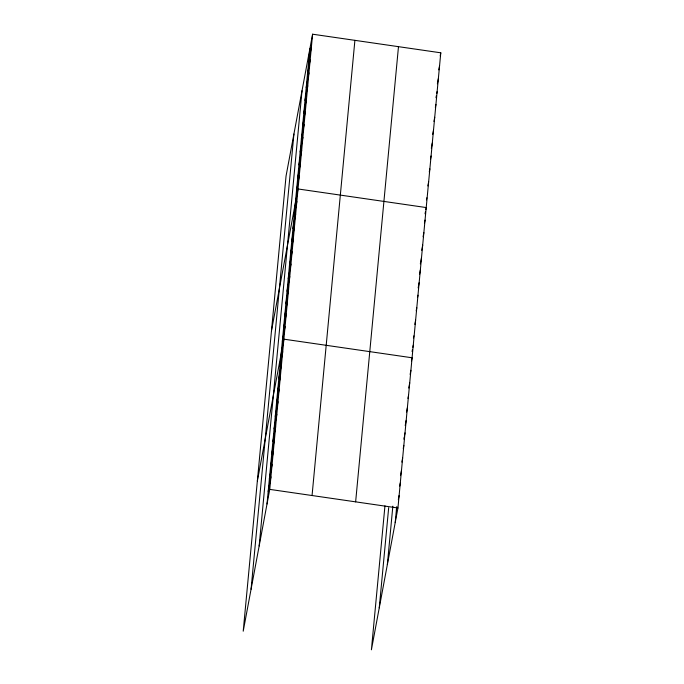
<?xml version="1.0" encoding="UTF-8"?>
<svg xmlns="http://www.w3.org/2000/svg" width="684" height="684" viewBox="0 0 684 684"><rect width="100%" height="100%" fill="white"/><g stroke="black" fill="none" stroke-linecap="round" stroke-linejoin="round"><path stroke-width="1.03" d="M251.071 589.223L293.915 134.038M259.159 545.977L302.012 90.792M267.017 503.997L309.861 48.812M312.597 34.2L286.057 176.01L243.213 631.195L269.752 489.385L312.597 34.2L440.787 52.805L397.943 507.99L371.403 649.8L384.955 505.844M312.058 495.524L354.902 40.339M355.637 501.851L398.481 46.666M379.252 607.828L388.683 507.682M387.349 564.574L392.847 506.16M395.207 522.602L396.677 506.955M308.646 61.714L311.382 47.093M307.432 74.607L310.168 59.995M306.218 87.509L308.954 72.889M305.004 100.403L307.74 85.791M303.79 113.305L306.526 98.684M302.576 126.198L305.312 111.578M301.362 139.091L304.098 124.479M300.148 151.993L302.884 137.373M298.934 164.887L301.67 150.275M297.728 177.789L300.456 163.168M296.514 190.682L299.241 176.062M271.488 330.774L298.027 188.964L426.217 207.56L425.824 209.655M294.12 216.093L296.856 201.481M292.94 228.61L295.676 213.998M291.76 241.136L294.496 226.515M290.58 253.653L293.316 239.032M289.409 266.17L292.136 251.55M288.229 278.687L290.965 264.067M287.049 291.204L289.785 276.584M285.869 303.722L288.605 289.101M284.689 316.239L287.425 301.618M283.509 328.756L286.245 314.136M282.338 341.273L285.074 326.653M257.355 480.989L283.894 339.17L412.076 357.775L411.494 360.904M279.978 366.308L282.714 351.687M278.798 378.825L281.534 364.213M277.618 391.342L280.354 376.73M276.447 403.859L279.183 389.247M275.267 416.376L278.003 401.764M274.087 428.894L276.823 414.282M272.907 441.411L275.643 426.799M271.728 453.928L274.464 439.316M270.556 466.445L273.284 451.833M269.376 478.962L272.112 464.351M268.196 491.48L270.932 476.868M440.197 55.934L440.787 52.805M438.795 69.871L439.573 65.698M437.384 83.816L438.359 78.592M435.973 97.752L436.366 95.666M436.751 93.58L437.144 91.494M435.349 107.525L435.93 104.387M433.938 121.461L434.716 117.289M432.724 134.355L433.502 130.182M431.313 148.3L432.288 143.076M430.493 159.107L431.074 155.978M429.278 172.009L429.86 168.871M427.868 185.945L428.646 181.773M426.457 199.89L426.85 197.796M425.046 213.827L425.439 211.741M424.456 223.215L425.038 220.086M423.08 236.775L423.866 232.603M421.712 250.335L422.686 245.12M420.335 263.896L421.506 257.637M419.548 274.327L420.327 270.154M418.172 287.887L419.147 282.672M417.582 297.275L417.975 295.189M416.205 310.835L416.795 307.706M414.837 324.396L415.615 320.223M413.461 337.956L413.854 335.87M412.084 351.525L412.478 349.43M412.871 347.344L413.256 345.258M410.118 374.464L410.904 370.292M408.75 388.033L409.725 382.809M407.963 398.456L408.545 395.326M406.587 412.024L407.365 407.844M405.21 425.585L406.185 420.361M403.842 439.145L404.227 437.059M404.62 434.964L405.013 432.878M403.244 448.533L403.834 445.395M401.876 462.093L402.654 457.912M400.499 475.654L401.474 470.43M399.712 486.085L400.294 482.947M396.387 510.084L396.968 506.955M398.336 499.645L399.123 495.464M269.752 489.385L397.943 507.99"/></g></svg>
